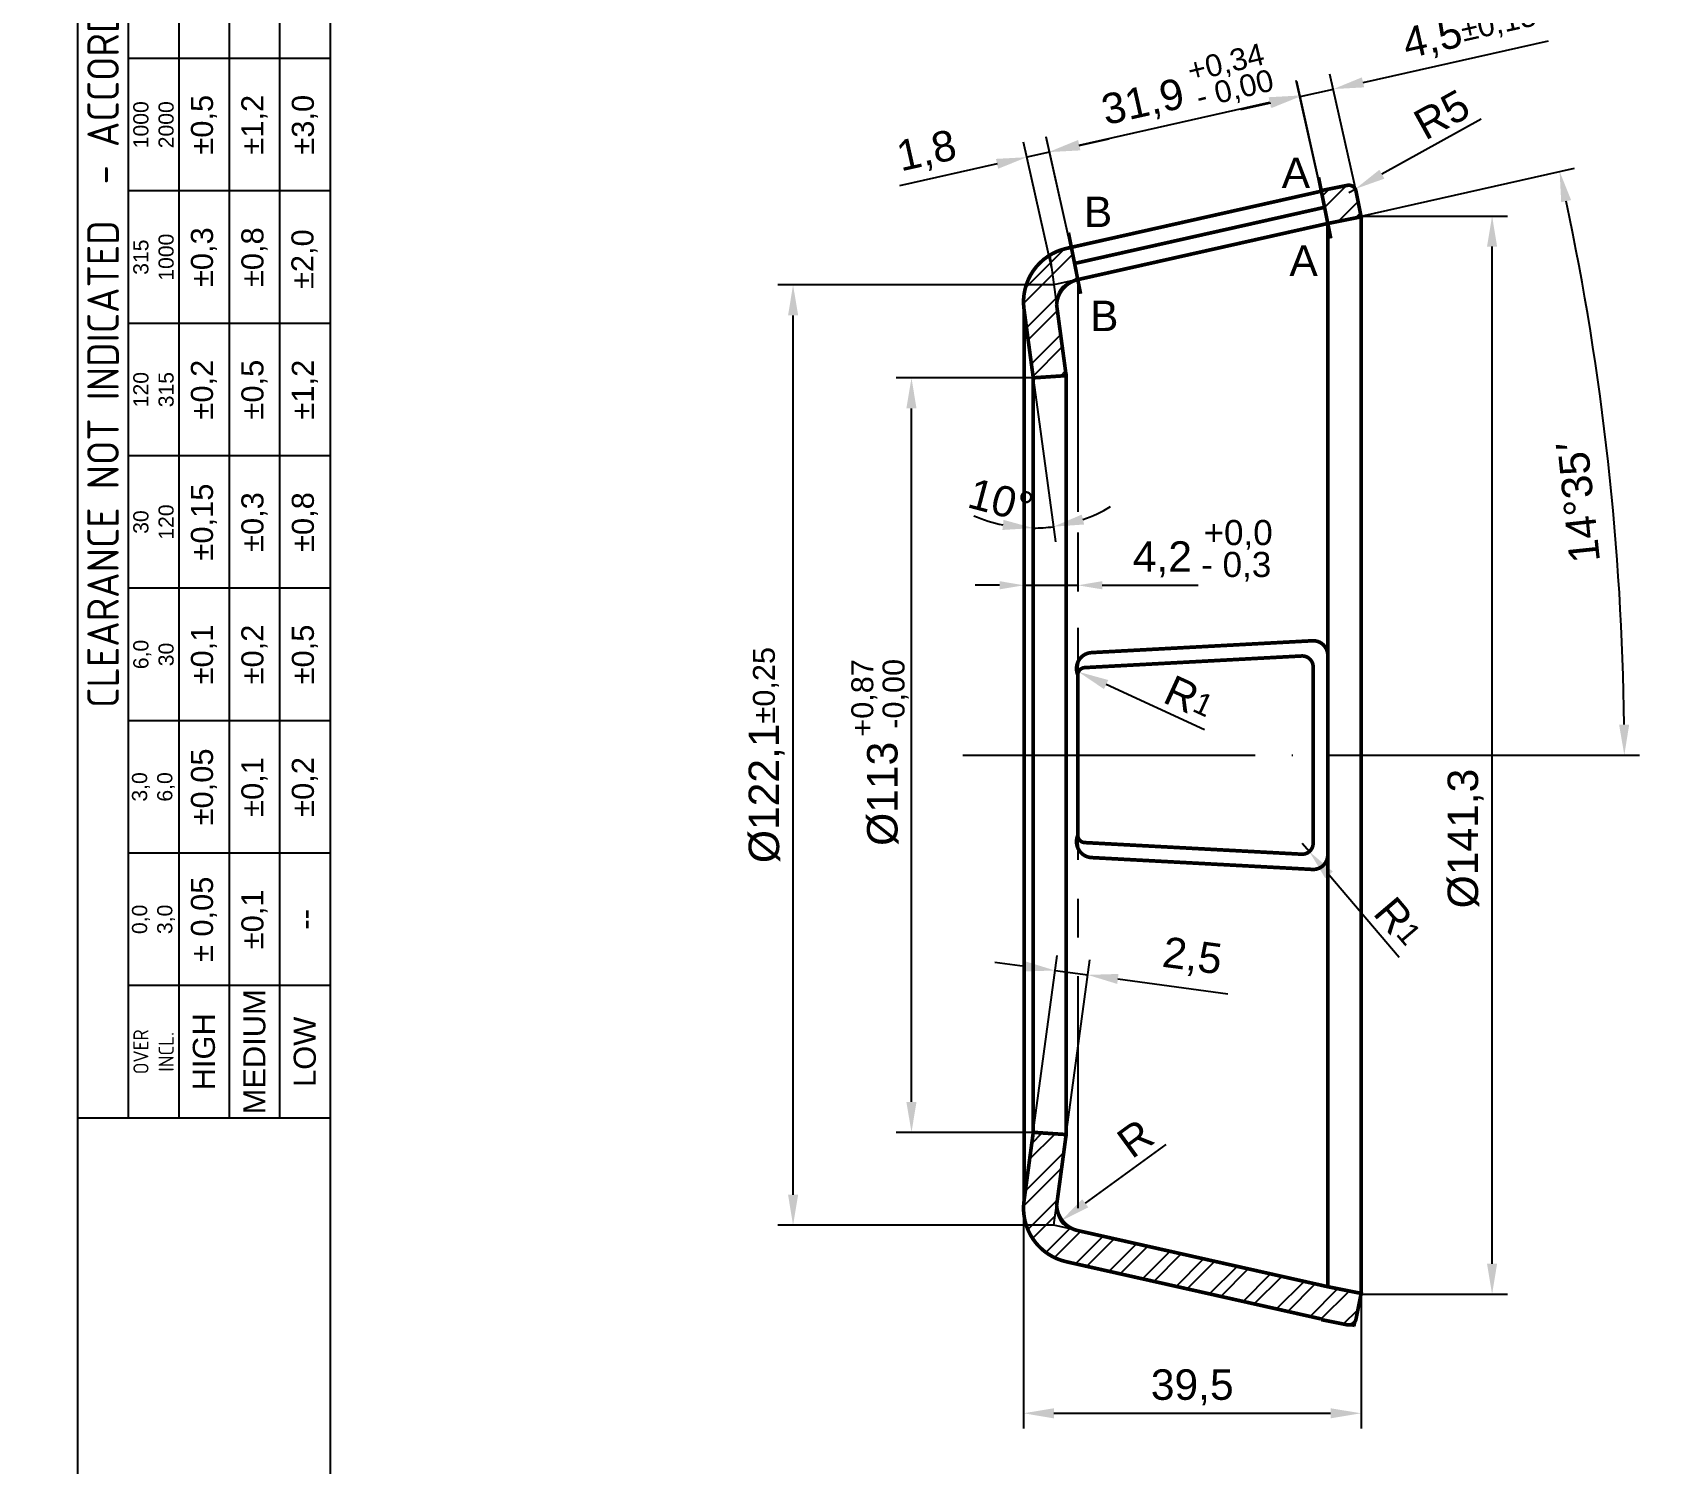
# Model space of a CAD drawing. Header units: millimetres. Extents: x -787 to 5188, y 1170 to 5225.
# Drawn here: x 4976.5 to 5109.4, y 1284 to 1401.6 of the extents above; entities that cross this region are included whole.
import ezdxf

# ---------------------------------------------------------------- set-up
doc = ezdxf.new("R2010")
doc.units = ezdxf.units.MM
doc.linetypes.add('ACAD_ISO04W100', pattern=[30, 24, -3, 0, -3])
doc.linetypes.add('CENTER2', pattern=[28.575, 19.05, -3.175, 3.175, -3.175])
doc.layers.add('AM_4', color=1, linetype='ACAD_ISO04W100', lineweight=25)
doc.layers.add('AM_5', color=1, linetype='Continuous', lineweight=25)
doc.styles.get("Standard").update_dxf_attribs({"font": 'arial.ttf'})
doc.dimstyles.new('ISO-25', dxfattribs={"dimtxt": 3, "dimasz": 2, "dimexe": 0.5, "dimexo": 0.625, "dimtad": 1, "dimtxsty": 'Standard', "dimcen": 2, "dimadec": 0, "dimazin": 0, "dimtfac": 1, "dimtmove": 0, "dimatfit": 3, "dimfxl": 1, "dimarcsym": 0})
doc.dimstyles.get("Standard").update_dxf_attribs({"dimtxt": 0.18, "dimasz": 0.18, "dimexe": 0.18, "dimexo": 0.0625, "dimgap": 0.09, "dimtad": 0, "dimtih": 1, "dimtoh": 1, "dimdec": 4, "dimzin": 0, "dimdsep": 46, "dimtxsty": 'Standard', "dimcen": 0.09, "dimadec": 0, "dimazin": 0, "dimtfac": 1, "dimtdec": 4, "dimtofl": 0, "dimtmove": 0, "dimatfit": 3, "dimfxl": 1, "dimtolj": 1, "dimtzin": 0, "dimarcsym": 0})

# ---------------------------------------------------------------- blocks, each defined once
blk = doc.blocks.new('*D198')
at = {"layer": 'AM_5', "color": 0, "lineweight": -2, "transparency": 16777216}
for p, q in [((5085.71, 1397.45), (5100.94, 1400.87)), ((5085.01, 1389.13), (5082.99, 1398.12)), ((5082.28, 1388.52), (5080.27, 1397.51)), ((5080.54, 1396.29), (5083.27, 1396.9)), ((5078.1, 1395.74), (5075.66, 1395.2))]:
    blk.add_line(p, q, dxfattribs=at)
at = {"layer": 'AM_5', "color": 0, "transparency": 16777216}
for points in [[(5085.61, 1397.86), (5085.8, 1397.04), (5083.27, 1396.9)], [(5078.01, 1396.15), (5078.19, 1395.34), (5080.54, 1396.29)]]:
    blk.add_solid(points, dxfattribs=at)
at = {"layer": 'Defpoints', "color": 0, "transparency": 16777216}
for p in [(5080.54, 1396.29), (5085.01, 1389.13), (5082.28, 1388.52)]:
    blk.add_point(p, dxfattribs=at)
at = {"layer": 'AM_5', "color": 0, "transparency": 16777216, "insert": (5094.5, 1401.6), "char_height": 2.5, "attachment_point": 5, "rotation": 12.6512}
blk.add_mtext('\\A1;4,5{\\H0.72x;%%P0,15} ', dxfattribs=at)
blk = doc.blocks.new('*D199')
at = {"layer": 'AM_5', "color": 0, "lineweight": -2, "transparency": 16777216}
for p, q in [((5082.55, 1387.2), (5080.22, 1397.59)), ((5062.41, 1392.31), (5078.05, 1395.82)), ((5062.03, 1382.59), (5059.7, 1392.98))]:
    blk.add_line(p, q, dxfattribs=at)
at = {"layer": 'AM_5', "color": 0, "transparency": 16777216}
for points in [[(5077.96, 1396.23), (5078.14, 1395.41), (5080.49, 1396.37)], [(5062.32, 1392.72), (5062.5, 1391.9), (5059.97, 1391.76)]]:
    blk.add_solid(points, dxfattribs=at)
at = {"layer": 'Defpoints', "color": 0, "transparency": 16777216}
for p in [(5080.49, 1396.37), (5082.55, 1387.2), (5062.03, 1382.59)]:
    blk.add_point(p, dxfattribs=at)
at = {"layer": 'AM_5', "color": 0, "transparency": 16777216, "insert": (5067.68, 1395.67), "char_height": 2.5, "attachment_point": 5, "rotation": 12.6512}
blk.add_mtext('\\A1;31,9', dxfattribs=at)
blk = doc.blocks.new('*D200')
at = {"layer": 'AM_5', "color": 0, "lineweight": -2, "transparency": 16777216}
for p, q in [((5062.03, 1382.59), (5059.71, 1392.95)), ((5062.42, 1392.28), (5064.86, 1392.83)), ((5060.16, 1382.17), (5057.83, 1392.53)), ((5059.98, 1391.73), (5058.11, 1391.31)), ((5055.67, 1390.77), (5047.66, 1388.97))]:
    blk.add_line(p, q, dxfattribs=at)
at = {"layer": 'AM_5', "color": 0, "transparency": 16777216}
for points in [[(5062.33, 1392.69), (5062.51, 1391.87), (5059.98, 1391.73)], [(5055.58, 1391.17), (5055.76, 1390.36), (5058.11, 1391.31)]]:
    blk.add_solid(points, dxfattribs=at)
at = {"layer": 'Defpoints', "color": 0, "transparency": 16777216}
for p in [(5059.98, 1391.73), (5060.16, 1382.17), (5062.03, 1382.59)]:
    blk.add_point(p, dxfattribs=at)
at = {"layer": 'AM_5', "color": 0, "transparency": 16777216, "insert": (5049.92, 1391.66), "char_height": 2.5, "attachment_point": 5, "rotation": 12.6512}
blk.add_mtext('\\A1;1,8', dxfattribs=at)
blk = doc.blocks.new('*D201')
at = {"layer": 'AM_5', "color": 0, "lineweight": -2, "transparency": 16777216}
for p, q in [((5058.64, 1373.2), (5047.4, 1373.2)), ((5048.65, 1313.79), (5048.65, 1370.7)), ((5058.64, 1311.29), (5047.4, 1311.29))]:
    blk.add_line(p, q, dxfattribs=at)
at = {"layer": 'AM_5', "color": 0, "transparency": 16777216}
for points in [[(5048.23, 1370.7), (5049.06, 1370.7), (5048.65, 1373.2)], [(5048.23, 1313.79), (5049.06, 1313.79), (5048.65, 1311.29)]]:
    blk.add_solid(points, dxfattribs=at)
at = {"layer": 'Defpoints', "color": 0, "transparency": 16777216}
for p in [(5048.65, 1373.2), (5058.64, 1373.2), (5058.64, 1311.29)]:
    blk.add_point(p, dxfattribs=at)
at = {"layer": 'AM_5', "color": 0, "transparency": 16777216, "insert": (5046.3, 1339.07), "char_height": 2.5, "attachment_point": 5, "rotation": 90}
blk.add_mtext('\\A1;%%c113', dxfattribs=at)
blk = doc.blocks.new('*D202')
at = {"layer": 'AM_5', "color": 0, "lineweight": -2, "transparency": 16777216}
for p, q in [((5060.34, 1380.83), (5037.68, 1380.83)), ((5038.93, 1306.17), (5038.93, 1378.33)), ((5060.34, 1303.67), (5037.68, 1303.67))]:
    blk.add_line(p, q, dxfattribs=at)
at = {"layer": 'AM_5', "color": 0, "transparency": 16777216}
for points in [[(5038.52, 1378.33), (5039.35, 1378.33), (5038.93, 1380.83)], [(5038.52, 1306.17), (5039.35, 1306.17), (5038.93, 1303.67)]]:
    blk.add_solid(points, dxfattribs=at)
at = {"layer": 'Defpoints', "color": 0, "transparency": 16777216}
for p in [(5038.93, 1380.83), (5060.34, 1380.83), (5060.34, 1303.67)]:
    blk.add_point(p, dxfattribs=at)
at = {"layer": 'AM_5', "color": 0, "transparency": 16777216, "insert": (5036.77, 1342.25), "char_height": 2.5, "attachment_point": 5, "rotation": 90}
blk.add_mtext('\\A1;%%C122,1{\\H0.72x;%%P0,25}', dxfattribs=at)
blk = doc.blocks.new('*D203')
at = {"layer": 'AM_5', "color": 0, "lineweight": -2, "transparency": 16777216}
blk.add_line((5058.67, 1373.02), (5060.46, 1359.76), dxfattribs=at)
for start, end in [(289.3227, 300.9685), (246.7083, 258.3542), (270, 277.6769)]:
    blk.add_arc((5058.64, 1373.2), 12.32, start, end, dxfattribs=at)
at = {"layer": 'AM_5', "color": 0, "transparency": 16777216}
for points in [[(5056.2, 1361.55), (5056.11, 1360.72), (5058.64, 1360.88)], [(5062.82, 1361.17), (5062.62, 1361.98), (5060.29, 1360.99)]]:
    blk.add_solid(points, dxfattribs=at)
at = {"layer": 'Defpoints', "color": 0, "transparency": 16777216}
for p in [(5057.88, 1378.83), (5058.64, 1373.39), (5058.67, 1373.02), (5059.74, 1360.93), (5058.64, 1342.25)]:
    blk.add_point(p, dxfattribs=at)
at = {"layer": 'AM_5', "color": 0, "transparency": 16777216, "insert": (5055.98, 1363.13), "char_height": 2.5, "attachment_point": 5, "rotation": 345.2157}
blk.add_mtext('\\A1;10%%d ', dxfattribs=at)
blk = doc.blocks.new('*D204')
at = {"layer": 'AM_5', "color": 0, "lineweight": -2, "transparency": 16777216}
for p, q in [((5057.84, 1305.06), (5057.84, 1286.99)), ((5085.54, 1305.06), (5085.54, 1286.99)), ((5060.34, 1288.24), (5083.04, 1288.24))]:
    blk.add_line(p, q, dxfattribs=at)
at = {"layer": 'AM_5', "color": 0, "transparency": 16777216}
for points in [[(5060.34, 1288.65), (5060.34, 1287.82), (5057.84, 1288.24)], [(5083.04, 1288.65), (5083.04, 1287.82), (5085.54, 1288.24)]]:
    blk.add_solid(points, dxfattribs=at)
at = {"layer": 'Defpoints', "color": 0, "transparency": 16777216}
for p in [(5057.84, 1305.06), (5085.54, 1305.06), (5085.54, 1288.24)]:
    blk.add_point(p, dxfattribs=at)
at = {"layer": 'AM_5', "color": 0, "transparency": 16777216, "insert": (5071.69, 1290.36), "char_height": 2.5, "attachment_point": 5}
blk.add_mtext('\\A1;39,5', dxfattribs=at)
blk = doc.blocks.new('*D205')
at = {"layer": 'AM_5', "color": 0, "lineweight": -2, "transparency": 16777216}
for p, q in [((5085.54, 1386.48), (5097.55, 1386.48)), ((5096.3, 1300.51), (5096.3, 1383.98)), ((5085.54, 1298.01), (5097.55, 1298.01))]:
    blk.add_line(p, q, dxfattribs=at)
at = {"layer": 'AM_5', "color": 0, "transparency": 16777216}
for points in [[(5095.88, 1383.98), (5096.71, 1383.98), (5096.3, 1386.48)], [(5095.88, 1300.51), (5096.71, 1300.51), (5096.3, 1298.01)]]:
    blk.add_solid(points, dxfattribs=at)
at = {"layer": 'Defpoints', "color": 0, "transparency": 16777216}
for p in [(5085.54, 1386.48), (5096.3, 1386.48), (5085.54, 1298.01)]:
    blk.add_point(p, dxfattribs=at)
at = {"layer": 'AM_5', "color": 0, "transparency": 16777216, "insert": (5094.13, 1335.4), "char_height": 2.5, "attachment_point": 5, "rotation": 90}
blk.add_mtext('\\A1;%%C141,3', dxfattribs=at)
blk = doc.blocks.new('*D206')
at = {"layer": 'AM_5', "color": 0, "lineweight": -2, "transparency": 16777216}
for p, q in [((5080.71, 1335.01), (5081.3, 1334.33)), ((5088.66, 1325.65), (5082.91, 1332.42))]:
    blk.add_line(p, q, dxfattribs=at)
at = {"layer": 'AM_5', "color": 0, "transparency": 16777216}
blk.add_solid([(5083.23, 1332.69), (5082.6, 1332.15), (5081.3, 1334.33)], dxfattribs=at)
at = {"layer": 'Defpoints', "color": 0, "transparency": 16777216}
for p in [(5080.71, 1335.01), (5081.3, 1334.33)]:
    blk.add_point(p, dxfattribs=at)
at = {"layer": 'AM_5', "color": 0, "transparency": 16777216, "insert": (5088.66, 1328.55), "char_height": 2.5, "attachment_point": 5, "rotation": 310.3061}
blk.add_mtext('\\A1;R\\H1.8;1', dxfattribs=at)
blk = doc.blocks.new('*D207')
at = {"layer": 'AM_5', "color": 0, "lineweight": -2, "transparency": 16777216}
blk.add_line((5072.7, 1344.33), (5064.62, 1348.03), dxfattribs=at)
at = {"layer": 'AM_5', "color": 0, "transparency": 16777216}
blk.add_solid([(5064.8, 1348.41), (5064.45, 1347.66), (5062.35, 1349.08)], dxfattribs=at)
at = {"layer": 'Defpoints', "color": 0, "transparency": 16777216}
for p in [(5062.35, 1349.08), (5062.9, 1348.83)]:
    blk.add_point(p, dxfattribs=at)
at = {"layer": 'AM_5', "color": 0, "transparency": 16777216, "insert": (5071.46, 1346.95), "char_height": 2.5, "attachment_point": 5, "rotation": 335.3247}
blk.add_mtext('\\A1;R\\H1.8;1', dxfattribs=at)
blk = doc.blocks.new('*D208')
at = {"layer": 'AM_5', "color": 0, "lineweight": -2, "transparency": 16777216}
for p, q in [((5085.54, 1386.48), (5103.06, 1390.42)), ((5090.81, 1342.25), (5108.4, 1342.25))]:
    blk.add_line(p, q, dxfattribs=at)
blk.add_arc((4888.47, 1342.25), 218.68, 0.655, 11.9962, dxfattribs=at)
at = {"layer": 'AM_5', "color": 0, "transparency": 16777216}
for points in [[(5101.97, 1387.61), (5102.78, 1387.79), (5101.84, 1390.14)], [(5107.55, 1344.75), (5106.72, 1344.75), (5107.15, 1342.25)]]:
    blk.add_solid(points, dxfattribs=at)
at = {"layer": 'Defpoints', "color": 0, "transparency": 16777216}
for p in [(5085.54, 1386.48), (5060.34, 1380.83), (5106.56, 1358.33), (5052.85, 1342.25), (5090.81, 1342.25)]:
    blk.add_point(p, dxfattribs=at)
blk = doc.blocks.new('*D209')
at = {"layer": 'AM_5', "color": 0, "lineweight": -2, "transparency": 16777216}
for p, q in [((5095.41, 1394.42), (5087.25, 1389.91)), ((5084.54, 1388.41), (5085.07, 1388.7))]:
    blk.add_line(p, q, dxfattribs=at)
at = {"layer": 'AM_5', "color": 0, "transparency": 16777216}
blk.add_solid([(5087.05, 1390.28), (5087.46, 1389.55), (5085.07, 1388.7)], dxfattribs=at)
at = {"layer": 'Defpoints', "color": 0, "transparency": 16777216}
for p in [(5085.07, 1388.7), (5084.54, 1388.41)]:
    blk.add_point(p, dxfattribs=at)
at = {"layer": 'AM_5', "color": 0, "transparency": 16777216, "insert": (5092.17, 1394.8), "char_height": 2.5, "attachment_point": 5, "rotation": 28.9503}
blk.add_mtext('\\A1;R5', dxfattribs=at)
blk = doc.blocks.new('*D210')
at = {"layer": 'AM_5', "color": 0, "lineweight": -2, "transparency": 16777216}
blk.add_line((5069.52, 1310.3), (5062.91, 1305.48), dxfattribs=at)
at = {"layer": 'AM_5', "color": 0, "transparency": 16777216}
blk.add_solid([(5062.66, 1305.81), (5063.16, 1305.14), (5060.89, 1304)], dxfattribs=at)
at = {"layer": 'Defpoints', "color": 0, "transparency": 16777216}
for p in [(5062.34, 1305.06), (5060.89, 1304)]:
    blk.add_point(p, dxfattribs=at)
at = {"layer": 'AM_5', "color": 0, "transparency": 16777216, "insert": (5067.02, 1310.8), "char_height": 2.5, "attachment_point": 5, "rotation": 36.1315}
blk.add_mtext('\\A1;R', dxfattribs=at)
blk = doc.blocks.new('*D216')
at = {"layer": 'AM_5', "color": 0, "linetype": 'CENTER2', "lineweight": -2, "transparency": 16777216}
for p, q in [((5057.96, 1324.91), (5055.48, 1325.24)), ((5058.64, 1311.29), (5060.6, 1325.81)), ((5061.32, 1310.93), (5063.28, 1325.45)), ((5060.43, 1324.57), (5063.11, 1324.21)), ((5065.59, 1323.88), (5074.62, 1322.66))]:
    blk.add_line(p, q, dxfattribs=at)
at = {"layer": 'AM_5', "color": 0, "linetype": 'CENTER2', "transparency": 16777216}
for points in [[(5058.01, 1325.32), (5057.9, 1324.5), (5060.43, 1324.57)], [(5065.64, 1324.29), (5065.53, 1323.47), (5063.11, 1324.21)]]:
    blk.add_solid(points, dxfattribs=at)
at = {"layer": 'Defpoints', "color": 0, "linetype": 'CENTER2', "transparency": 16777216}
for p in [(5063.11, 1324.21), (5058.64, 1311.29), (5061.32, 1310.93)]:
    blk.add_point(p, dxfattribs=at)
at = {"layer": 'AM_5', "color": 0, "linetype": 'CENTER2', "transparency": 16777216, "insert": (5071.68, 1325.58), "char_height": 2.5, "attachment_point": 5, "rotation": 352.3231}
blk.add_mtext('\\A1;2,5', dxfattribs=at)
blk = doc.blocks.new('*D219')
at = {"layer": 'AM_5', "color": 0, "lineweight": -2, "ltscale": 0.25, "transparency": 16777216}
for p, q in [((5057.88, 1359.91), (5057.88, 1355.68)), ((5062.3, 1360.51), (5062.3, 1355.68)), ((5055.88, 1356.18), (5053.88, 1356.18)), ((5057.88, 1356.18), (5062.3, 1356.18)), ((5064.3, 1356.18), (5072.17, 1356.18))]:
    blk.add_line(p, q, dxfattribs=at)
at = {"layer": 'AM_5', "color": 0, "ltscale": 0.25, "transparency": 16777216}
for points in [[(5055.88, 1356.52), (5055.88, 1355.85), (5057.88, 1356.18)], [(5064.3, 1356.52), (5064.3, 1355.85), (5062.3, 1356.18)]]:
    blk.add_solid(points, dxfattribs=at)
at = {"layer": 'Defpoints', "color": 0, "ltscale": 0.25, "transparency": 16777216}
for p in [(5062.3, 1361.14), (5057.88, 1360.54), (5062.3, 1356.18)]:
    blk.add_point(p, dxfattribs=at)
at = {"layer": 'AM_5', "color": 0, "ltscale": 0.25, "transparency": 16777216, "insert": (5069.24, 1358.31), "char_height": 3, "attachment_point": 5}
blk.add_mtext('{\\H0.83333x;4,2}', dxfattribs=at)

msp = doc.modelspace()

# ---------------------------------------------------------------- hatches: boundary and pattern name
h = msp.add_hatch()
h.set_pattern_fill('ANSI32', color=1, scale=0.25, style=0)
h.paths.add_polyline_path([(5060.56077, 1379.191), (5060.00982, 1383.27835, 0.298216627), (5057.88497, 1378.83032), (5058.64331, 1373.20444), (5061.34331, 1373.38559)])
h.paths.add_polyline_path([(5061.76819, 1383.91404), (5061.35907, 1383.8222, 0.081353441), (5060.00982, 1383.27835), (5060.34033, 1380.82635), (5062.29715, 1381.26559)])
h.paths.add_polyline_path([(5085.13073, 1388.52861, 0.407296091), (5084.4388, 1389.00209), (5084.41094, 1388.99653), (5082.28454, 1388.51923), (5082.81349, 1385.87078), (5085.53936, 1386.48264)])
h.paths.add_polyline_path([(5128.0491, 1382.63147), (5128.76228, 1384.10131), (5128.76228, 1385.45131, 0.108694049), (5117.16529, 1380.67763, 0.018289188), (5117.06833, 1380.62753, 0.002614002), (5116.81913, 1380.45114, 0.53716336), (5117.15038, 1377.98476, -0.102503776)])
h.paths.add_polyline_path([(5138.86509, 1385.45131), (5138.86509, 1384.10131), (5139.57827, 1382.63147, -0.102487379), (5150.47544, 1377.98584, 0.559134829), (5150.46208, 1380.67763, 0.108694049)])
h = msp.add_hatch()
h.set_pattern_fill('ANSI32', color=1, scale=0.25, style=0)
h.paths.add_polyline_path([(5060.34033, 1303.66943), (5061.34331, 1311.11018), (5058.64331, 1311.29133), (5057.88497, 1305.66546, 0.389007765), (5061.35907, 1300.67357), (5082.25335, 1295.98355), (5085.0104, 1295.36469), (5085.53936, 1298.01314)])
h.paths.add_polyline_path([(5128.0491, 1325.16321), (5128.76228, 1326.63305), (5128.76228, 1327.98305, 0.108694049), (5117.16529, 1323.20938, 0.018289188), (5117.06833, 1323.15927, 0.002614002), (5116.81913, 1322.98288, 0.53716336), (5117.15038, 1320.5165, -0.102503776)])
h.paths.add_polyline_path([(5138.86509, 1327.98305), (5138.86509, 1326.63305), (5139.57827, 1325.16321, -0.102487379), (5150.47544, 1320.51758, 0.559134829), (5150.46208, 1323.20938, 0.108694049)])

# ---------------------------------------------------------------- linework, layer by layer
at = {"color": 135, "lineweight": 25}
for p, q in [((4980.2381, 1170.15583), (4980.2381, 1460.98679)), ((4984.37804, 1312.46635), (4984.37804, 1455.81186)), ((4988.51798, 1455.81186), (4988.51798, 1312.46635)), ((4992.65793, 1455.81186), (4992.65793, 1312.46635)), ((4996.79787, 1312.46635), (4996.79787, 1455.81186)), ((5000.93781, 1399.40514), (4984.37804, 1399.40514)), ((5000.93781, 1388.53779), (4984.37804, 1388.53779)), ((5000.93781, 1377.67045), (4984.37804, 1377.67045)), ((5000.93781, 1366.8031), (4984.37804, 1366.8031)), ((5000.93781, 1355.93575), (4984.37804, 1355.93575)), ((5000.93781, 1345.0684), (4984.37804, 1345.0684)), ((5000.93781, 1334.20105), (4984.37804, 1334.20105)), ((5000.93781, 1323.3337), (4984.37804, 1323.3337))]:
    msp.add_line(p, q, dxfattribs=at)
for p, q in [((5000.93781, 1455.81186), (5000.93781, 1175.33076)), ((5084.41094, 1388.99653), (5061.35907, 1383.8222)), ((5082.95685, 1385.15301), (5082.13199, 1389.28303)), ((5085.53936, 1386.48264), (5085.0104, 1389.13109)), ((5085.53936, 1386.48264), (5060.34033, 1380.82635)), ((5082.54902, 1387.195), (5062.03267, 1382.58981)), ((5085.53936, 1342.24789), (5085.53936, 1386.48264)), ((5082.81349, 1385.87078), (5082.81349, 1298.625)), ((5062.42642, 1380.6183), (5061.63083, 1384.60176)), ((5060.00982, 1383.27835), (5061.34331, 1373.38559)), ((5057.84464, 1379.43146), (5057.84464, 1342.24789)), ((5057.88497, 1378.83032), (5058.6675, 1373.02491)), ((5058.64331, 1373.38559), (5058.64331, 1342.24789)), ((5061.34331, 1373.38559), (5058.64331, 1373.20444)), ((5061.34331, 1373.38559), (5061.34331, 1342.24789)), ((5081.54928, 1351.62963), (5063.43293, 1350.65878)), ((5080.66533, 1350.38054), (5062.86504, 1349.42663)), ((5082.81349, 1342.24789), (5082.81349, 1350.43135)), ((5062.29715, 1349.4605), (5062.29715, 1342.24789)), ((5081.61349, 1342.24789), (5081.61349, 1349.48182)), ((5057.84464, 1305.06432), (5057.84464, 1342.24789)), ((5058.64331, 1311.11018), (5058.64331, 1342.24789)), ((5061.34331, 1311.11018), (5061.34331, 1342.24789)), ((5062.29715, 1335.03528), (5062.29715, 1342.24789)), ((5081.61349, 1342.24789), (5081.61349, 1335.01395)), ((5082.81349, 1342.24789), (5082.81349, 1334.06443)), ((5085.53936, 1342.24789), (5085.53936, 1298.01314)), ((5080.66533, 1334.11524), (5062.86504, 1335.06915)), ((5081.54928, 1332.86615), (5063.43293, 1333.837)), ((5057.88497, 1305.66546), (5058.6675, 1311.47086)), ((5061.34331, 1311.11018), (5058.64331, 1311.29133)), ((5060.34033, 1303.66943), (5061.34331, 1311.11018)), ((5085.53936, 1298.01314), (5060.34033, 1303.66943)), ((5085.0104, 1295.36469), (5061.35907, 1300.67357)), ((5085.53936, 1298.01314), (5085.0104, 1295.36469))]:
    msp.add_line(p, q)
at = {"linetype": 'CENTER2'}
msp.add_line((5062.29715, 1381.26559), (5062.29715, 1303.2513), dxfattribs=at)
at = {"color": 135, "lineweight": 25}
msp.add_lwpolyline([(5000.93781, 1455.81186), (5000.93781, 1312.46635), (4980.2381, 1312.46635), (4980.2381, 1455.81186)], close=True, dxfattribs=at)
at = {"const_width": 0.3}
for points in [[(5083.05814, 1384.64588), (5082.05746, 1389.65619)], [(5062.03267, 1382.58981), (5082.54902, 1387.195)], [(5082.81349, 1385.87078), (5082.81349, 1342.24789)], [(5085.55231, 1386.41778), (5085.55231, 1342.24789)], [(5062.52924, 1380.1035), (5061.5285, 1385.11415)], [(5057.88497, 1378.83032), (5057.88497, 1342.24789)], [(5058.64331, 1373.20444), (5058.64331, 1342.24789)], [(5057.88497, 1305.66546), (5057.88497, 1342.24789)], [(5058.64331, 1311.29133), (5058.64331, 1342.24789)], [(5082.81349, 1298.625), (5082.81349, 1342.24789)], [(5085.55231, 1298.07799), (5085.55231, 1342.24789)]]:
    msp.add_lwpolyline(points, dxfattribs=at)
for points in [[(5082.81349, 1385.87078), (5085.55231, 1386.41778), (5085.13073, 1388.52861, 0.421165036), (5084.41094, 1388.99653), (5082.27443, 1388.56982)], [(5082.25335, 1388.51223), (5061.35907, 1383.8222, 0.389007765), (5057.88497, 1378.83032), (5058.64331, 1373.20444), (5061.34331, 1373.38559), (5061.34331, 1342.24789)], [(5082.81349, 1385.87078), (5062.29715, 1381.26559, 0.33867886), (5060.56077, 1379.191), (5061.34331, 1373.38559)], [(5082.81349, 1342.24789), (5082.81349, 1350.43135, 0.429982948), (5081.54928, 1351.62963), (5063.43293, 1350.65878, 0.521953637), (5062.29715, 1348.82749), (5062.29715, 1342.24789)], [(5080.66533, 1350.38054), (5062.86504, 1349.42663, 0.398618077), (5062.29715, 1348.82749, -0.00942211)], [(5081.61349, 1342.24789), (5081.61349, 1349.48182, 0.429982948), (5080.66533, 1350.38054, 0.213600929)], [(5082.25335, 1295.98355), (5061.35907, 1300.67357, -0.389007765), (5057.88497, 1305.66546), (5058.64331, 1311.29133), (5061.34331, 1311.11018), (5061.34331, 1342.24789)], [(5082.81349, 1342.24789), (5082.81349, 1334.06443, -0.429982948), (5081.54928, 1332.86615), (5063.43293, 1333.837, -0.521953637), (5062.29715, 1335.66829), (5062.29715, 1342.24789)], [(5081.61349, 1342.24789), (5081.61349, 1335.01395, -0.429982948), (5080.66533, 1334.11524, -0.213600929)], [(5080.66533, 1334.11524), (5062.86504, 1335.06915, -0.398618077), (5062.29715, 1335.66829, 0.00942211)], [(5082.81349, 1298.625), (5062.29715, 1303.23019, -0.33867886), (5060.56077, 1305.30477), (5061.34331, 1311.11018)], [(5082.81349, 1298.625), (5085.55231, 1298.07799), (5085.13073, 1295.96717, -0.421165036), (5084.41094, 1295.49925), (5082.27443, 1295.92596)]]:
    msp.add_lwpolyline(points, format="xyb", dxfattribs=at)
for centre, radius, start, end in [((5084.54235, 1388.4111), 0.6, 11.2946811, 102.6511787), ((5062.34464, 1379.43146), 4.5, 102.6511787, 187.6768653), ((5062.34464, 1379.43146), 1.8, 102.6511787, 187.6768653), ((5081.61349, 1350.43135), 1.2, 0, 93.067521), ((5063.49715, 1349.4605), 1.2, 93.067521, 180), ((5080.71349, 1349.48182), 0.9, 0, 93.067521), ((5062.89715, 1348.82749), 0.6, 93.067521, 180), ((5062.89715, 1335.66829), 0.6, 180, 266.932479), ((5063.49715, 1335.03528), 1.2, 180, 266.932479), ((5080.71349, 1335.01395), 0.9, 266.932479, 0), ((5081.61349, 1334.06443), 1.2, 266.932479, 0), ((5062.34464, 1305.06432), 4.5, 172.3231347, 257.3488213), ((5062.34464, 1305.06432), 1.8, 172.3231347, 257.3488213)]:
    msp.add_arc(centre, radius, start, end)
at = {"layer": 'AM_4'}
msp.add_line((5052.85387, 1342.24789), (5090.81006, 1342.24789), dxfattribs=at)

# ---------------------------------------------------------------- texts
at = {"color": 135, "lineweight": 25, "attachment_point": 5, "rotation": 90}
for s, insert, char_height, width in [('{\\Fisocp.shx|c0;CLEARANCE NOT INDICATED  - ACCORDING DIN 7168}', (4982.30807, 1384.13911), 2.587464, 143.3455056), ('1000\\P2000', (4986.44801, 1393.97147), 1.241983, 10.8673488), ('±0,5', (4990.58796, 1393.97147), 1.811225, 10.8673488), ('±1,2', (4994.7279, 1393.97147), 1.811225, 10.8673488), ('±3,0', (4998.86784, 1393.97147), 1.811225, 10.8673488), ('315\\P1000', (4986.44801, 1383.10412), 1.241983, 10.8673488), ('±0,3', (4990.58796, 1383.10412), 1.811225, 10.8673488), ('±0,8', (4994.7279, 1383.10412), 1.811225, 10.8673488), ('±2,0', (4998.83381, 1382.94132), 1.811225, 10.8673488), ('±0,2', (4990.58796, 1372.23677), 1.811225, 10.8673488), ('±0,5', (4994.7279, 1372.23677), 1.811225, 10.8673488), ('±1,2', (4998.86784, 1372.23677), 1.811225, 10.8673488), ('120\\P315', (4986.44801, 1372.23677), 1.241983, 10.8673488), ('±0,15', (4990.58796, 1361.36942), 1.811225, 10.8673488), ('±0,3', (4994.7279, 1361.36942), 1.811225, 10.8673488), ('±0,8', (4998.86784, 1361.36942), 1.811225, 10.8673488), ('30\\P120', (4986.44801, 1361.36942), 1.241983, 10.8673488), ('±0,1', (4990.58796, 1350.50207), 1.811225, 10.8673488), ('±0,2', (4994.7279, 1350.50207), 1.811225, 10.8673488), ('±0,5', (4998.86784, 1350.50207), 1.811225, 10.8673488), ('6,0\\P30', (4986.44801, 1350.50207), 1.241983, 10.8673488), ('±0,05', (4990.58796, 1339.63472), 1.811225, 10.8673488), ('±0,1', (4994.7279, 1339.63472), 1.811225, 10.8673488), ('±0,2', (4998.86784, 1339.63472), 1.811225, 10.8673488), ('3,0\\P6,0', (4986.44801, 1339.63472), 1.241983, 10.8673488), ('± 0,05', (4990.58796, 1328.76738), 1.811225, 10.8673488), ('\\pt4.79529;±0,1', (4994.7279, 1328.76738), 1.8112248, 10.8673488), ('0,0\\P3,0', (4986.44801, 1328.76738), 1.241983, 10.8673488), ('--', (4998.86784, 1328.76738), 1.811225, 10.8673488), ('MEDIUM', (4994.7279, 1317.90003), 1.811225, 10.8673488), ('{\\Fisocp.shx|c0;OVER\\PINCL.}', (4986.44801, 1317.90003), 1.2419827, 10.8673488), ('HIGH', (4990.58796, 1317.90003), 1.811225, 10.8673488), ('LOW', (4998.86784, 1317.90003), 1.811225, 10.8673488)]:
    msp.add_mtext(s, dxfattribs=dict(at, insert=insert, char_height=char_height, width=width))
at = {"char_height": 2.5, "attachment_point": 1}
for s, insert, width in [('A', (5079.0291, 1391.28226), 3.2247), ('B', (5062.7899, 1388.07228), 2.5081), ('A', (5079.66396, 1384.06713), 3.2247), ('B', (5063.30448, 1379.53579), 2.5081)]:
    msp.add_mtext(s, dxfattribs=dict(at, insert=insert, width=width))
at = {"layer": 'AM_5'}
for s, rotation, p in [('+0,34', 13.4777421, (5071.5567, 1397.47666)), ('- 0,00', 13.4777421, (5072.26086, 1395.32665)), ('+0,87', 90, (5045.51166, 1343.75881)), ('-0,00', 90, (5048.0767, 1344.40844))]:
    msp.add_text(s, height=1.8, rotation=rotation, dxfattribs=at).set_placement(p)
at = {"layer": 'AM_5', "insert": (5102.67297, 1357.89712), "char_height": 2.5, "width": 22.1946, "attachment_point": 1, "rotation": 96}
msp.add_mtext('14%%d35\\f仿宋_GB2312|b0|i0|c134|p49;′', dxfattribs=at)
at = {"layer": 'AM_5', "ltscale": 0.25, "char_height": 2.0588, "attachment_point": 1}
for s, insert in [('+0,0', (5072.61798, 1361.53925)), ('- 0,3', (5072.4234, 1358.92083))]:
    msp.add_mtext_dynamic_manual_height_columns(s, width=8.3706437, gutter_width=12.5, heights=[0], dxfattribs=dict(at, insert=insert))

# ---------------------------------------------------------------- dimensions: what is measured, and where the dimension line sits
at = {"layer": 'AM_5'}
dim = msp.add_angular_dim_2l(base=(5106.55787, 1358.32844), line1=((5052.85387, 1342.24789), (5090.81006, 1342.24789)), line2=((5085.53936, 1386.48264), (5060.34033, 1380.82635)), text=' ', dimstyle='Standard', override={"dimtxt": 2.5, "dimasz": 2.5, "dimexe": 1.25, "dimexo": 0, "dimgap": 0.625, "dimtad": 2, "dimtih": 0, "dimtoh": 0, "dimzin": 8, "dimcen": 2.5, "dimadec": 4, "dimazin": 2, "dimtofl": 1}, dxfattribs=at)
dim.commit()
dim.dimension.update_dxf_attribs({"geometry": '*D208', "text_midpoint": (-787.42726, 5225.12658)})
for base, p1, p2, angle, text, override, picture, middle, dimtype in [((5080.54023, 1396.2902), (5085.0104, 1389.13109), (5082.28454, 1388.51923), 192.6511787, '4,5{\\H0.72x;%%P0,15} ', {"dimtxt": 2.5, "dimasz": 2.5, "dimexe": 1.25, "dimexo": 0, "dimgap": 0.625, "dimtad": 1, "dimtih": 0, "dimtoh": 0, "dimzin": 8, "dimlunit": 6, "dimcen": 2.5, "dimtofl": 1}, '*D198', (5094.96662, 1399.52842), 161), ((5080.48998, 1396.36811), (5062.03267, 1382.58981), (5082.54902, 1387.195), 12.6511787, '31,9', {"dimtxt": 2.5, "dimasz": 2.5, "dimexe": 1.25, "dimexo": 0, "dimgap": 0.625, "dimtad": 1, "dimtih": 0, "dimtoh": 0, "dimzin": 8, "dimlunit": 6, "dimcen": 2.5, "dimtofl": 1}, '*D199', (5068.14464, 1393.59702), 161), ((5059.98015, 1391.73387), (5060.15931, 1382.16931), (5062.03267, 1382.58981), 12.6511787, '1,8', {"dimtxt": 2.5, "dimasz": 2.5, "dimexe": 1.25, "dimexo": 0, "dimgap": 0.625, "dimtad": 1, "dimtih": 0, "dimtoh": 0, "dimzin": 8, "dimlunit": 6, "dimcen": 2.5, "dimtofl": 1}, '*D200', (5050.38233, 1389.5795), 161), ((5096.29519, 1386.48264), (5085.53936, 1298.01314), (5085.53936, 1386.48264), 90, '%%C141,3', {"dimtxt": 2.5, "dimasz": 2.5, "dimexe": 1.25, "dimexo": 0, "dimgap": 0.625, "dimtad": 1, "dimtih": 0, "dimtoh": 0, "dimzin": 8, "dimlunit": 6, "dimcen": 2.5, "dimtofl": 1}, '*D205', (5096.29519, 1335.39804), 160), ((5048.64521, 1373.20444), (5058.64331, 1311.29133), (5058.64331, 1373.20444), 90, '%%c113', {"dimtxt": 2.5, "dimasz": 2.5, "dimexe": 1.25, "dimexo": 0, "dimgap": 1, "dimtad": 1, "dimtih": 0, "dimtoh": 0, "dimzin": 8, "dimlunit": 6, "dimcen": 2.5, "dimtofl": 1}, '*D201', (5048.64521, 1339.07295), 160)]:
    dim = msp.add_linear_dim(base=base, p1=p1, p2=p2, angle=angle, text=text, dimstyle='Standard', override=override, dxfattribs=at)
    dim.commit()
    dim.dimension.update_dxf_attribs({"geometry": picture, "text_midpoint": middle, "dimtype": dimtype})
for center, mpoint, text, override, picture, middle in [((5084.54235, 1388.4111), (5085.06737, 1388.70153), 'R5', {"dimtxt": 2.5, "dimasz": 2.5, "dimexe": 1.25, "dimexo": 0, "dimgap": 0.625, "dimtad": 1, "dimtih": 0, "dimtoh": 0, "dimzin": 8, "dimlunit": 6, "dimcen": 2.5, "dimtofl": 1}, '*D209', (5093.08857, 1393.13866)), ((5062.89715, 1348.82749), (5062.35193, 1349.07797), 'R\\H1.8;1', {"dimtxt": 2.5, "dimasz": 2.5, "dimexe": 1.25, "dimexo": 0, "dimgap": 0.625, "dimtad": 1, "dimtih": 0, "dimtoh": 0, "dimzin": 8, "dimlunit": 6, "dimcen": 2.5, "dimtofl": 1, "dimtmove": 1}, '*D207', (5070.68158, 1345.25112)), ((5080.71349, 1335.01395), (5081.29568, 1334.32761), 'R\\H1.8;1', {"dimtxt": 2.5, "dimasz": 2.5, "dimexe": 1.25, "dimexo": 0, "dimgap": 0.625, "dimtad": 1, "dimtih": 0, "dimtoh": 0, "dimzin": 8, "dimlunit": 6, "dimcen": 2.5, "dimtofl": 1}, '*D206', (5087.22532, 1327.33711)), ((5062.34464, 1305.06432), (5060.89084, 1304.00297), 'R', {"dimtxt": 2.5, "dimasz": 2.5, "dimexe": 1.25, "dimexo": 0, "dimgap": 0.625, "dimtad": 1, "dimtih": 0, "dimtoh": 0, "dimzin": 8, "dimlunit": 6, "dimcen": 2.5, "dimtofl": 1}, '*D210', (5068.12618, 1309.28517))]:
    dim = msp.add_radius_dim(center=center, mpoint=mpoint, text=text, dimstyle='Standard', override=override, dxfattribs=at)
    dim.commit()
    dim.dimension.update_dxf_attribs({"geometry": picture, "text_midpoint": middle, "dimtype": 164})
dim = msp.add_linear_dim(base=(5038.93485, 1380.82635), p1=(5060.34033, 1303.66943), p2=(5060.34033, 1380.82635), angle=90, text='%%C122,1{\\H0.72x;%%P0,25}', dimstyle='Standard', override={"dimtxt": 2.5, "dimasz": 2.5, "dimexe": 1.25, "dimexo": 0, "dimgap": 0.625, "dimtad": 1, "dimtih": 0, "dimtoh": 0, "dimzin": 8, "dimlunit": 6, "dimcen": 2.5, "dimtofl": 1}, dxfattribs=at)
dim.commit()
dim.dimension.update_dxf_attribs({"geometry": '*D202', "text_midpoint": (5036.76654, 1342.24789)})
dim = msp.add_angular_dim_2l(base=(5059.74239, 1360.93273), line1=((5058.64331, 1373.38559), (5058.64331, 1342.24789)), line2=((5057.88497, 1378.83032), (5058.6675, 1373.02491)), text='10%%d ', dimstyle='Standard', override={"dimtxt": 2.5, "dimasz": 2.5, "dimexe": 1.25, "dimexo": 0, "dimgap": 0.625, "dimtad": 1, "dimtih": 0, "dimtoh": 0, "dimzin": 8, "dimcen": 2.5, "dimadec": 4, "dimazin": 2, "dimtofl": 1}, dxfattribs=at)
dim.commit()
dim.dimension.update_dxf_attribs({"geometry": '*D203', "text_midpoint": (5055.49927, 1361.29151), "dimtype": 162})
at = {"layer": 'AM_5', "ltscale": 0.25}
dim = msp.add_linear_dim(base=(5062.29715, 1356.1827), p1=(5057.88497, 1360.5391), p2=(5062.29715, 1361.13576), text='{\\H0.83333x;4,2}', dimstyle='ISO-25', dxfattribs=at)
dim.commit()
dim.dimension.update_dxf_attribs({"geometry": '*D219', "text_midpoint": (5069.2354, 1358.31009)})
at = {"layer": 'AM_5', "linetype": 'CENTER2'}
dim = msp.add_aligned_dim(p1=(5058.64331, 1311.29133), p2=(5061.31911, 1310.93065), distance=13.40317, text='2,5', dimstyle='Standard', override={"dimtxt": 2.5, "dimasz": 2.5, "dimexe": 1.25, "dimexo": 0, "dimgap": 1, "dimtad": 1, "dimtih": 0, "dimtoh": 0, "dimzin": 8, "dimlunit": 6, "dimcen": 2.5, "dimtofl": 1}, dxfattribs=at)
dim.commit()
dim.dimension.update_dxf_attribs({"geometry": '*D216', "text_midpoint": (5071.67586, 1325.58403)})
at = {"layer": 'AM_5'}
dim = msp.add_linear_dim(base=(5085.53936, 1288.23553), p1=(5057.84464, 1305.06432), p2=(5085.53936, 1305.06432), text='39,5', dimstyle='Standard', override={"dimtxt": 2.5, "dimasz": 2.5, "dimexe": 1.25, "dimexo": 0, "dimgap": 0.625, "dimtad": 1, "dimtih": 0, "dimtoh": 0, "dimzin": 8, "dimlunit": 6, "dimcen": 2.5, "dimtofl": 1}, dxfattribs=at)
dim.commit()
dim.dimension.update_dxf_attribs({"geometry": '*D204', "text_midpoint": (5071.692, 1290.36292)})

doc.saveas('drawing.dxf')
